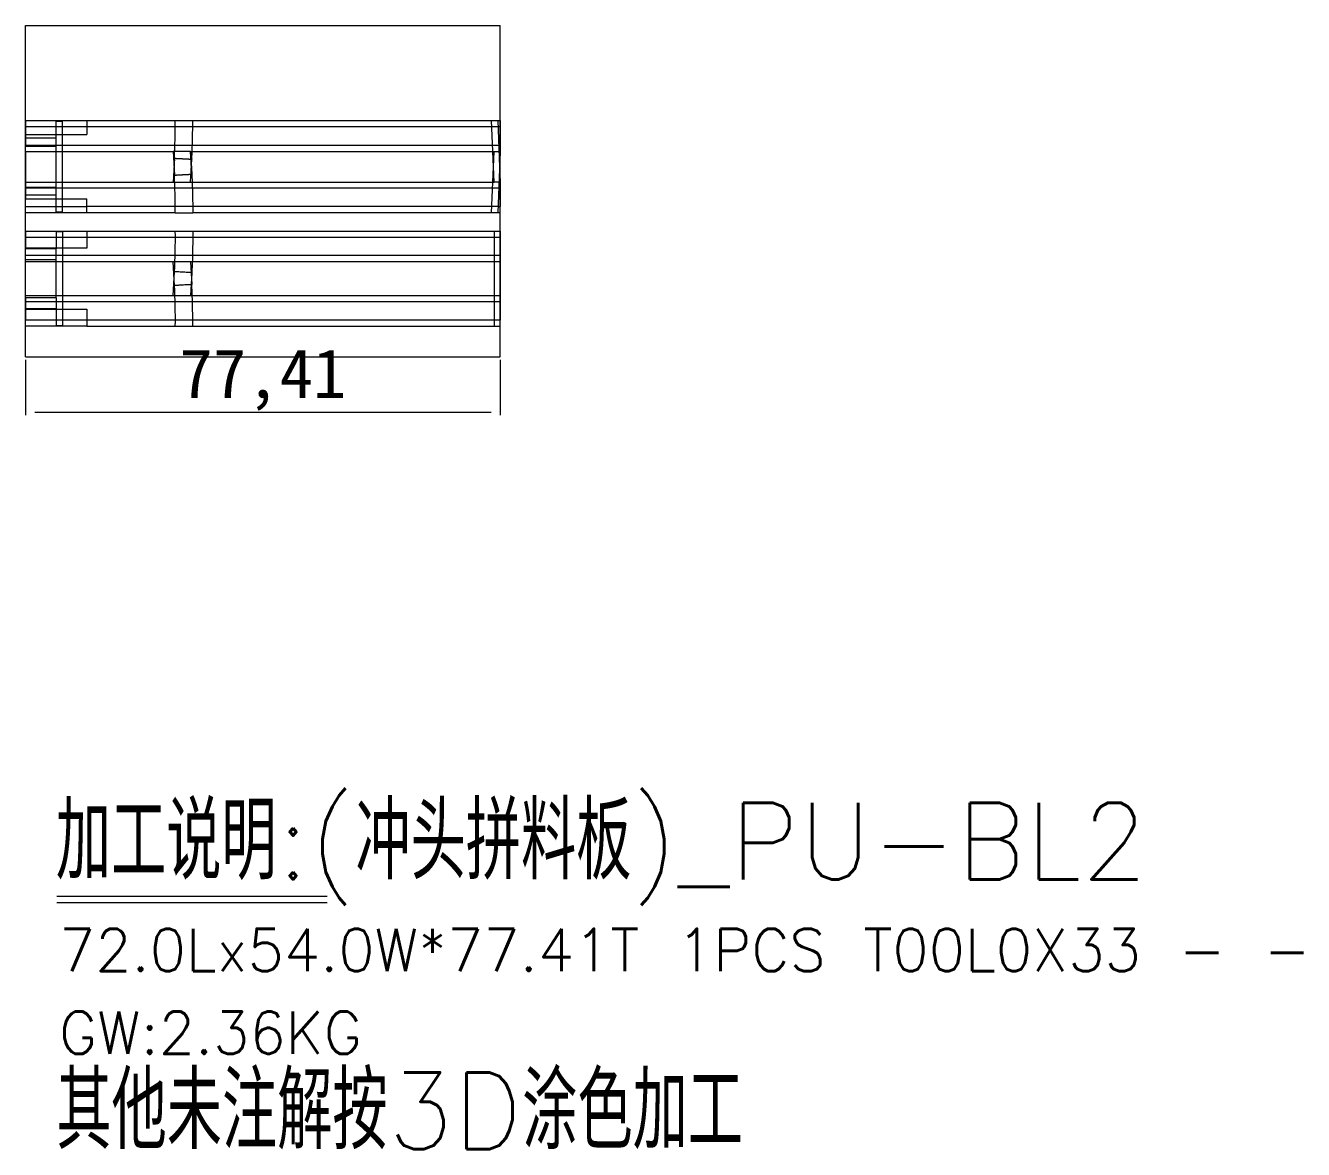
# Model space of a CAD drawing. Header units: millimetres. Extents: x 13299 to 13688, y 53852 to 54116.
# Drawn here: x 13480 to 13688.4, y 53910.4 to 54093.6 of the extents above; entities that cross this region are included whole.
import ezdxf

# ---------------------------------------------------------------- set-up
doc = ezdxf.new("R2010")
doc.units = ezdxf.units.MM
doc.linetypes.add('DASHED', pattern=[0])
doc.layers.add('dim', color=4, linetype='Continuous')
doc.layers.add('PUNCH', color=2, linetype='Continuous')
doc.styles.add('_PUG_ERP', font='txt')
doc.styles.add('chinesef_fs', font='txt.shx', dxfattribs={"bigfont": 'gbcbig.shx'})
doc.dimstyles.new('_PUG_ERP', dxfattribs={"dimtxt": 8, "dimasz": 1.5, "dimexe": 0.5, "dimexo": 0.5, "dimgap": 0.5, "dimtad": 1, "dimtxsty": '_PUG_ERP', "dimblk": 'CLOSEDBLANK', "dimcen": 0, "dimclrd": 4, "dimclre": 4, "dimclrt": 3, "dimazin": 3, "dimtfac": 1, "dimtmove": 0, "dimatfit": 3, "dimldrblk": 'CLOSEDBLANK', "dimlwd": 9, "dimlwe": 9})

# ---------------------------------------------------------------- blocks, each defined once
blk = doc.blocks.new('*D738')
at = {"layer": 'Defpoints', "color": 0}
for p in [(13479.98, 54039.57), (13557.39, 54039.57), (13557.39, 54030.57)]:
    blk.add_point(p, dxfattribs=at)
at = {"layer": 'dim', "color": 4, "lineweight": 9}
for p, q in [((13479.98, 54039.07), (13479.98, 54030.07)), ((13557.39, 54039.07), (13557.39, 54030.07)), ((13481.48, 54030.57), (13555.89, 54030.57))]:
    blk.add_line(p, q, dxfattribs=at)
at = {"layer": 'dim', "color": 3, "lineweight": 13, "insert": (13518.69, 54035.83), "char_height": 8, "attachment_point": 5, "style": '_PUG_ERP'}
blk.add_mtext('77,41', dxfattribs=at)
blk = doc.blocks.new('_ClosedBlank')

msp = doc.modelspace()

# ---------------------------------------------------------------- linework, layer by layer
at = {"layer": 'dim', "color": 252, "linetype": 'DASHED', "lineweight": 13, "ltscale": 0.2}
for p, q in [((13479.984, 54093.571), (13557.394, 54093.571)), ((13479.984, 54039.571), (13479.984, 54093.571)), ((13557.394, 54039.571), (13557.394, 54093.571)), ((13479.984, 54039.571), (13557.394, 54039.571))]:
    msp.add_line(p, q, dxfattribs=at)
at = {"layer": 'dim', "color": 8, "linetype": 'Continuous', "lineweight": 13}
for p, q in [((13485.072, 53951.673), (13529.172, 53951.673)), ((13485.072, 53950.631), (13529.172, 53950.631))]:
    msp.add_line(p, q, dxfattribs=at)
at = {"layer": 'PUNCH', "color": 223, "linetype": 'Continuous', "lineweight": 13}
for p, q in [((13479.984, 54078.071), (13479.984, 54077.071)), ((13479.984, 54078.071), (13557.386, 54078.071)), ((13479.984, 54077.071), (13479.984, 54074.071)), ((13479.984, 54073.071), (13479.984, 54074.071)), ((13479.984, 54073.071), (13504.044, 54073.071)), ((13479.984, 54073.071), (13479.984, 54065.342)), ((13479.984, 54064.071), (13479.984, 54065.342)), ((13479.984, 54065.342), (13489.984, 54065.342)), ((13489.984, 54063.071), (13489.984, 54065.342)), ((13479.984, 54063.071), (13479.984, 54064.071)), ((13489.985, 54063.071), (13479.984, 54063.071)), ((13504.393, 54063.071), (13489.984, 54063.071)), ((13557.386, 54063.071), (13556.983, 54063.071)), ((13479.984, 54060.071), (13479.984, 54059.071)), ((13479.984, 54060.071), (13557.384, 54060.071)), ((13479.984, 54059.071), (13479.984, 54057.206)), ((13484.984, 54059.937), (13484.984, 54059.071)), ((13485.984, 54059.937), (13484.984, 54059.937)), ((13484.984, 54059.071), (13484.984, 54057.206)), ((13485.984, 54059.937), (13485.984, 54059.071)), ((13485.984, 54059.071), (13485.984, 54047.342)), ((13479.984, 54049.206), (13479.984, 54057.206)), ((13484.984, 54057.206), (13479.984, 54057.206)), ((13484.984, 54049.206), (13484.984, 54057.206)), ((13479.984, 54049.206), (13479.984, 54047.342)), ((13484.984, 54049.206), (13479.984, 54049.206)), ((13484.984, 54049.206), (13484.984, 54047.342)), ((13479.984, 54047.342), (13479.984, 54045.571)), ((13479.984, 54047.342), (13484.984, 54047.342)), ((13479.984, 54044.571), (13479.984, 54045.571)), ((13484.984, 54047.342), (13484.984, 54045.571)), ((13484.984, 54047.342), (13485.984, 54047.342)), ((13484.984, 54045.571), (13484.984, 54044.705)), ((13485.984, 54047.342), (13485.984, 54045.571)), ((13485.984, 54047.342), (13489.984, 54047.342)), ((13485.984, 54045.571), (13485.984, 54044.705)), ((13489.984, 54047.342), (13489.984, 54045.571)), ((13489.984, 54045.571), (13489.984, 54044.571)), ((13489.985, 54044.571), (13479.984, 54044.571)), ((13484.984, 54044.705), (13485.984, 54044.705)), ((13489.984, 54044.571), (13557.384, 54044.571))]:
    msp.add_line(p, q, dxfattribs=at)
at = {"layer": 'PUNCH', "color": 155, "linetype": 'Continuous', "lineweight": 13}
for p, q in [((13557.386, 54077.071), (13479.984, 54077.071)), ((13479.984, 54074.071), (13557.386, 54074.071)), ((13555.983, 54063.071), (13556.385, 54073.071)), ((13557.386, 54067.071), (13557.144, 54067.071)), ((13479.984, 54064.071), (13489.985, 54064.071)), ((13557.023, 54064.071), (13557.386, 54064.071)), ((13479.984, 54059.071), (13484.984, 54059.071)), ((13485.984, 54059.071), (13557.384, 54059.071)), ((13484.984, 54045.571), (13479.984, 54045.571)), ((13489.985, 54045.571), (13485.984, 54045.571)), ((13557.384, 54045.571), (13489.984, 54045.571))]:
    msp.add_line(p, q, dxfattribs=at)
at = {"layer": 'PUNCH', "color": 223, "linetype": 'DASHED', "lineweight": 13, "ltscale": 0.386158}
for p, q in [((13484.984, 54065.342), (13484.984, 54077.937)), ((13485.984, 54077.937), (13484.984, 54077.937)), ((13485.984, 54065.342), (13485.984, 54077.937)), ((13489.984, 54078.071), (13489.984, 54075.8)), ((13479.984, 54075.8), (13489.984, 54075.8)), ((13484.984, 54075.206), (13479.984, 54075.206)), ((13479.984, 54073.935), (13484.984, 54073.935)), ((13479.984, 54068.071), (13504.044, 54068.071)), ((13479.984, 54067.206), (13484.984, 54067.206)), ((13484.984, 54065.935), (13479.984, 54065.935)), ((13484.984, 54063.205), (13484.984, 54065.342)), ((13485.984, 54063.205), (13485.984, 54065.342)), ((13484.984, 54063.205), (13485.984, 54063.205)), ((13507.191, 54063.071), (13507.239, 54063.071)), ((13489.984, 54060.071), (13489.984, 54059.071)), ((13489.984, 54059.071), (13489.984, 54057.3)), ((13484.984, 54057.3), (13479.984, 54057.3)), ((13485.984, 54057.3), (13484.984, 54057.3)), ((13489.984, 54057.3), (13485.984, 54057.3)), ((13479.984, 54055.435), (13484.984, 54055.435)), ((13557.384, 54055.071), (13479.984, 54055.071)), ((13479.984, 54049.571), (13557.384, 54049.571)), ((13479.984, 54047.435), (13484.984, 54047.435))]:
    msp.add_line(p, q, dxfattribs=at)
at = {"layer": 'PUNCH', "color": 155, "linetype": 'DASHED', "lineweight": 13, "ltscale": 0.386158}
for p, q in [((13556.385, 54068.071), (13555.983, 54078.071)), ((13507.089, 54071.816), (13507.089, 54071.816)), ((13557.144, 54067.071), (13479.984, 54067.071)), ((13557.024, 54064.071), (13489.984, 54064.071)), ((13556.384, 54060.071), (13556.384, 54055.071)), ((13484.985, 54059.071), (13485.985, 54059.071)), ((13557.384, 54056.071), (13479.984, 54056.071)), ((13506.893, 54055.071), (13507.088, 54051.345)), ((13556.384, 54055.071), (13556.384, 54044.571)), ((13507.088, 54053.294), (13506.893, 54049.571)), ((13507.089, 54053.316), (13507.088, 54053.294)), ((13479.984, 54048.571), (13557.384, 54048.571)), ((13485.985, 54045.571), (13484.985, 54045.571))]:
    msp.add_line(p, q, dxfattribs=at)
at = {"layer": 'PUNCH', "color": 2, "linetype": 'DASHED', "lineweight": 13, "ltscale": 0.386158}
for p, q in [((13556.984, 54078.071), (13557.285, 54070.571)), ((13506.893, 54073.071), (13506.893, 54073.071)), ((13506.893, 54073.071), (13507.088, 54069.348)), ((13504.247, 54071.946), (13504.044, 54068.071)), ((13506.893, 54068.071), (13507.089, 54071.816)), ((13506.893, 54068.071), (13507.088, 54071.797)), ((13507.089, 54071.816), (13507.088, 54071.797)), ((13504.044, 54068.071), (13506.893, 54068.071)), ((13506.893, 54068.071), (13556.385, 54068.071)), ((13506.893, 54068.071), (13506.893, 54068.071)), ((13557.185, 54068.071), (13556.385, 54068.071)), ((13504.264, 54051.197), (13504.061, 54055.071)), ((13504.061, 54049.571), (13504.264, 54053.445))]:
    msp.add_line(p, q, dxfattribs=at)
at = {"layer": 'PUNCH', "color": 2, "linetype": 'Continuous', "lineweight": 13}
for p, q in [((13557.386, 54078.071), (13557.386, 54077.071)), ((13557.386, 54077.071), (13557.386, 54074.071)), ((13504.044, 54073.071), (13504.247, 54069.196)), ((13506.893, 54073.071), (13504.044, 54073.071)), ((13506.893, 54073.071), (13556.385, 54073.071)), ((13507.089, 54069.325), (13506.893, 54073.071)), ((13556.385, 54073.071), (13557.386, 54073.071)), ((13557.386, 54073.071), (13556.984, 54063.071)), ((13557.386, 54074.071), (13557.386, 54073.071)), ((13557.285, 54070.571), (13557.386, 54068.071)), ((13557.386, 54068.071), (13557.185, 54068.071)), ((13557.386, 54068.071), (13557.386, 54067.071)), ((13557.386, 54067.071), (13557.386, 54064.071)), ((13555.983, 54063.071), (13507.238, 54063.071)), ((13556.984, 54063.071), (13555.983, 54063.071)), ((13557.386, 54063.071), (13557.386, 54064.071)), ((13557.384, 54060.071), (13557.384, 54059.071)), ((13557.384, 54059.071), (13557.384, 54045.571)), ((13557.384, 54044.571), (13557.384, 54045.571))]:
    msp.add_line(p, q, dxfattribs=at)
at = {"layer": 'PUNCH', "color": 2, "linetype": 'DASHED', "lineweight": 13, "ltscale": 0.386158}
for centre, radius, start, end in [((13400.605, 54077.487), 103.789, 356.93969, 0.32242), ((13400.605, 54058.987), 103.807, 356.93957, 0.59835), ((13400.605, 54045.655), 103.807, 359.40182, 3.0605)]:
    msp.add_arc(centre, radius, start, end, dxfattribs=at)
at = {"layer": 'PUNCH', "color": 155, "linetype": 'DASHED', "lineweight": 13, "ltscale": 0.386158}
msp.add_arc((13400.605, 54077.487), 106.635, 356.94127, 356.9791, dxfattribs=at)
at = {"layer": 'PUNCH', "color": 2, "linetype": 'Continuous', "lineweight": 13}
msp.add_arc((13400.605, 54063.655), 103.789, 359.67775, 3.06063, dxfattribs=at)
at = {"layer": 'PUNCH', "color": 2, "linetype": 'DASHED', "lineweight": 13, "ltscale": 0.386158}
for points, knots in [([(13507.089, 54071.816), (13507.117, 54072.337), (13507.141, 54072.858), (13507.181, 54073.9), (13507.197, 54074.421), (13507.222, 54075.464), (13507.23, 54075.985), (13507.24, 54077.028), (13507.241, 54077.549), (13507.238, 54078.071)], [0, 0, 0, 0, 0.25, 0.25, 0.5, 0.5, 0.75, 0.75, 1, 1, 1, 1]), ([(13507.234, 54060.071), (13507.246, 54058.945), (13507.239, 54057.819), (13507.203, 54056.13), (13507.187, 54055.567), (13507.155, 54054.723), (13507.138, 54054.301), (13507.115, 54053.809), (13507.104, 54053.598), (13507.097, 54053.457), (13507.093, 54053.387), (13507.089, 54053.316)], [0, 0, 0, 0, 0.5, 0.5, 0.75, 0.75, 0.875, 0.9375, 0.96875, 0.96875, 1, 1, 1, 1])]:
    msp.add_open_spline(points, degree=3, knots=knots, dxfattribs=at)
at = {"layer": 'PUNCH', "color": 155, "linetype": 'DASHED', "lineweight": 13, "ltscale": 0.386158}
for points, degree, knots in [([(13504.247, 54071.946), (13504.25, 54071.946), (13504.256, 54071.945), (13504.265, 54071.945), (13504.274, 54071.944), (13504.284, 54071.944), (13504.294, 54071.943), (13504.304, 54071.943), (13504.315, 54071.942), (13504.326, 54071.942), (13504.337, 54071.941), (13504.349, 54071.941), (13504.361, 54071.94), (13504.373, 54071.939), (13504.385, 54071.939), (13504.398, 54071.938), (13504.411, 54071.937), (13504.425, 54071.937), (13504.439, 54071.936), (13504.453, 54071.935), (13504.467, 54071.934), (13504.482, 54071.934), (13504.497, 54071.933), (13504.513, 54071.932), (13504.528, 54071.931), (13504.545, 54071.93), (13504.561, 54071.929), (13504.578, 54071.929), (13504.595, 54071.928), (13504.613, 54071.927), (13504.631, 54071.926), (13504.649, 54071.925), (13504.667, 54071.924), (13504.686, 54071.923), (13504.706, 54071.922), (13504.725, 54071.921), (13504.745, 54071.92), (13504.766, 54071.919), (13504.787, 54071.918), (13504.808, 54071.917), (13504.829, 54071.915), (13504.851, 54071.914), (13504.873, 54071.913), (13504.896, 54071.912), (13504.919, 54071.911), (13504.942, 54071.909), (13504.966, 54071.908), (13504.99, 54071.907), (13505.014, 54071.906), (13505.039, 54071.904), (13505.064, 54071.903), (13505.089, 54071.902), (13505.115, 54071.9), (13505.141, 54071.899), (13505.168, 54071.898), (13505.195, 54071.896), (13505.222, 54071.895), (13505.25, 54071.893), (13505.278, 54071.892), (13505.307, 54071.89), (13505.335, 54071.889), (13505.364, 54071.887), (13505.394, 54071.886), (13505.424, 54071.884), (13505.454, 54071.883), (13505.485, 54071.881), (13505.516, 54071.879), (13505.547, 54071.878), (13505.578, 54071.876), (13505.61, 54071.874), (13505.643, 54071.873), (13505.675, 54071.871), (13505.708, 54071.869), (13505.742, 54071.868), (13505.775, 54071.866), (13505.809, 54071.864), (13505.844, 54071.862), (13505.878, 54071.86), (13505.913, 54071.859), (13505.949, 54071.857), (13505.984, 54071.855), (13506.02, 54071.853), (13506.056, 54071.851), (13506.093, 54071.849), (13506.13, 54071.847), (13506.167, 54071.845), (13506.204, 54071.843), (13506.242, 54071.841), (13506.28, 54071.839), (13506.318, 54071.837), (13506.357, 54071.835), (13506.395, 54071.833), (13506.434, 54071.831), (13506.474, 54071.829), (13506.513, 54071.827), (13506.553, 54071.825), (13506.593, 54071.823), (13506.633, 54071.821), (13506.674, 54071.819), (13506.714, 54071.816), (13506.755, 54071.814), (13506.796, 54071.812), (13506.837, 54071.81), (13506.879, 54071.808), (13506.92, 54071.806), (13506.962, 54071.803), (13507.004, 54071.801), (13507.046, 54071.799), (13507.074, 54071.798), (13507.088, 54071.797)], 3, [0, 0, 0, 0, 0.0073979, 0.0148326, 0.022304, 0.0298121, 0.037357, 0.0449387, 0.0525571, 0.0602123, 0.0679042, 0.0756329, 0.0833983, 0.0912005, 0.0990395, 0.1069152, 0.1148276, 0.1227768, 0.1307627, 0.1387854, 0.1468449, 0.1549411, 0.1630741, 0.1712438, 0.1794502, 0.1876935, 0.1959734, 0.2042901, 0.2126436, 0.2210339, 0.2294608, 0.2379246, 0.2464251, 0.2549623, 0.2635363, 0.272147, 0.2807945, 0.2894788, 0.2981998, 0.3069575, 0.315752, 0.3245833, 0.3334513, 0.3423561, 0.3512976, 0.3602759, 0.3692909, 0.3783427, 0.3874312, 0.3965565, 0.4057185, 0.4149173, 0.4241528, 0.4334251, 0.4427342, 0.45208, 0.4614625, 0.4708818, 0.4803379, 0.4898307, 0.4993602, 0.5089265, 0.5185296, 0.5281694, 0.537846, 0.5475593, 0.5573094, 0.5670962, 0.5769198, 0.5867801, 0.5966772, 0.6066111, 0.6165816, 0.626589, 0.6366331, 0.6467139, 0.6568315, 0.6669859, 0.677177, 0.6874048, 0.6976695, 0.7079708, 0.7183089, 0.7286838, 0.7390954, 0.7495438, 0.7600289, 0.7705508, 0.7811094, 0.7917048, 0.8023369, 0.8130058, 0.8237115, 0.8344538, 0.845233, 0.8560489, 0.8669015, 0.8777909, 0.8887171, 0.89968, 0.9106797, 0.9217161, 0.9327892, 0.9438991, 0.9550458, 0.9662292, 0.9774494, 0.9887063, 1, 1, 1, 1]), ([(13507.088, 54053.294), (13506.935, 54053.302), (13506.781, 54053.31), (13506.477, 54053.326), (13506.327, 54053.334), (13506.034, 54053.35), (13505.892, 54053.358), (13505.616, 54053.372), (13505.484, 54053.379), (13505.233, 54053.393), (13505.115, 54053.399), (13504.894, 54053.411), (13504.792, 54053.416), (13504.606, 54053.426), (13504.523, 54053.431), (13504.377, 54053.439), (13504.315, 54053.442), (13504.264, 54053.445)], 3, [0, 0, 0, 0, 0.125, 0.125, 0.25, 0.25, 0.375, 0.375, 0.5, 0.5, 0.625, 0.625, 0.75, 0.75, 0.875, 0.875, 1, 1, 1, 1]), ([(13507.088, 54051.345), (13506.935, 54051.337), (13506.781, 54051.329), (13506.477, 54051.313), (13506.327, 54051.305), (13506.035, 54051.29), (13505.892, 54051.282), (13505.617, 54051.268), (13505.484, 54051.261), (13505.233, 54051.248), (13505.115, 54051.242), (13504.894, 54051.23), (13504.792, 54051.225), (13504.606, 54051.215), (13504.523, 54051.211), (13504.378, 54051.203), (13504.315, 54051.2), (13504.264, 54051.197)], 3, [0, 0, 0, 0, 0.125, 0.125, 0.25, 0.25, 0.375, 0.375, 0.5, 0.5, 0.625, 0.625, 0.75, 0.75, 0.875, 0.875, 1, 1, 1, 1]), ([(13507.234, 54044.571), (13507.251, 54046.258), (13507.215, 54047.95), (13507.18, 54049.583), (13507.092, 54051.284)], 2, [0, 0, 0, 0.5030457, 0.5030457, 1, 1, 1])]:
    msp.add_open_spline(points, degree=degree, knots=knots, dxfattribs=at)
at = {"layer": 'PUNCH', "color": 2, "linetype": 'DASHED', "lineweight": 13, "ltscale": 0.386158}
for points in [[(13507.092, 54071.867), (13507.091, 54071.85), (13507.09, 54071.833), (13507.089, 54071.816)], [(13507.088, 54069.348), (13507.089, 54069.341), (13507.089, 54069.333), (13507.089, 54069.325)]]:
    msp.add_open_spline(points, degree=3, dxfattribs=at)
at = {"layer": 'PUNCH', "color": 155, "linetype": 'Continuous', "lineweight": 13}
msp.add_open_spline([(13504.247, 54069.196), (13504.25, 54069.196), (13504.256, 54069.197), (13504.265, 54069.197), (13504.275, 54069.198), (13504.285, 54069.198), (13504.295, 54069.199), (13504.306, 54069.199), (13504.317, 54069.2), (13504.328, 54069.201), (13504.34, 54069.201), (13504.351, 54069.202), (13504.364, 54069.203), (13504.376, 54069.203), (13504.389, 54069.204), (13504.402, 54069.205), (13504.416, 54069.205), (13504.429, 54069.206), (13504.444, 54069.207), (13504.458, 54069.208), (13504.473, 54069.208), (13504.488, 54069.209), (13504.503, 54069.21), (13504.519, 54069.211), (13504.535, 54069.212), (13504.552, 54069.213), (13504.569, 54069.214), (13504.586, 54069.214), (13504.603, 54069.215), (13504.621, 54069.216), (13504.639, 54069.217), (13504.658, 54069.218), (13504.677, 54069.219), (13504.696, 54069.22), (13504.716, 54069.221), (13504.736, 54069.222), (13504.756, 54069.224), (13504.777, 54069.225), (13504.798, 54069.226), (13504.819, 54069.227), (13504.841, 54069.228), (13504.863, 54069.229), (13504.886, 54069.23), (13504.908, 54069.232), (13504.932, 54069.233), (13504.955, 54069.234), (13504.979, 54069.235), (13505.003, 54069.237), (13505.028, 54069.238), (13505.053, 54069.239), (13505.078, 54069.241), (13505.104, 54069.242), (13505.13, 54069.244), (13505.156, 54069.245), (13505.183, 54069.246), (13505.21, 54069.248), (13505.238, 54069.249), (13505.265, 54069.251), (13505.294, 54069.252), (13505.322, 54069.254), (13505.351, 54069.255), (13505.38, 54069.257), (13505.41, 54069.258), (13505.44, 54069.26), (13505.47, 54069.262), (13505.5, 54069.263), (13505.531, 54069.265), (13505.563, 54069.267), (13505.594, 54069.268), (13505.626, 54069.27), (13505.658, 54069.272), (13505.691, 54069.273), (13505.724, 54069.275), (13505.757, 54069.277), (13505.79, 54069.279), (13505.824, 54069.281), (13505.858, 54069.282), (13505.893, 54069.284), (13505.928, 54069.286), (13505.963, 54069.288), (13505.998, 54069.29), (13506.034, 54069.292), (13506.07, 54069.294), (13506.106, 54069.296), (13506.142, 54069.298), (13506.179, 54069.3), (13506.216, 54069.302), (13506.253, 54069.304), (13506.291, 54069.306), (13506.329, 54069.308), (13506.367, 54069.31), (13506.405, 54069.312), (13506.444, 54069.314), (13506.483, 54069.316), (13506.522, 54069.318), (13506.561, 54069.32), (13506.6, 54069.322), (13506.64, 54069.324), (13506.68, 54069.326), (13506.72, 54069.328), (13506.76, 54069.331), (13506.801, 54069.333), (13506.841, 54069.335), (13506.882, 54069.337), (13506.923, 54069.339), (13506.964, 54069.342), (13507.005, 54069.344), (13507.047, 54069.346), (13507.074, 54069.347), (13507.088, 54069.348)], degree=3, knots=[0, 0, 0, 0, 0.0075904, 0.015214, 0.0228706, 0.0305604, 0.0382833, 0.0460394, 0.0538285, 0.0616508, 0.0695061, 0.0773947, 0.0853163, 0.093271, 0.1012589, 0.1092799, 0.117334, 0.1254212, 0.1335416, 0.141695, 0.1498816, 0.1581013, 0.1663542, 0.1746401, 0.1829592, 0.1913114, 0.1996967, 0.2081151, 0.2165667, 0.2250513, 0.2335691, 0.24212, 0.2507041, 0.2593212, 0.2679715, 0.2766549, 0.2853714, 0.294121, 0.3029038, 0.3117197, 0.3205687, 0.3294508, 0.338366, 0.3473144, 0.3562958, 0.3653104, 0.3743582, 0.383439, 0.3925529, 0.4017, 0.4108802, 0.4200935, 0.42934, 0.4386195, 0.4479322, 0.457278, 0.4666569, 0.4760689, 0.4855141, 0.4949924, 0.5045038, 0.5140483, 0.5236259, 0.5332367, 0.5428806, 0.5525576, 0.5622677, 0.5720109, 0.5817873, 0.5915967, 0.6014393, 0.6113151, 0.6212239, 0.6311659, 0.6411409, 0.6511491, 0.6611905, 0.6712649, 0.6813725, 0.6915131, 0.7016869, 0.7118938, 0.7221339, 0.732407, 0.7427133, 0.7530527, 0.7634252, 0.7738309, 0.7842696, 0.7947415, 0.8052465, 0.8157846, 0.8263559, 0.8369602, 0.8475977, 0.8582683, 0.868972, 0.8797089, 0.8904788, 0.9012819, 0.9121181, 0.9229874, 0.9338899, 0.9448254, 0.9557941, 0.9667959, 0.9778308, 0.9888988, 1, 1, 1, 1], dxfattribs=at)
at = {"layer": 'PUNCH', "color": 2, "linetype": 'Continuous', "lineweight": 13}
for points, knots in [([(13507.089, 54069.325), (13507.096, 54069.195), (13507.103, 54069.065), (13507.116, 54068.805), (13507.134, 54068.414), (13507.151, 54068.023), (13507.181, 54067.242), (13507.197, 54066.721), (13507.222, 54065.678), (13507.23, 54065.157), (13507.24, 54064.114), (13507.241, 54063.592), (13507.238, 54063.071)], [0, 0, 0, 0, 0.0625, 0.0625, 0.125, 0.25, 0.25, 0.5, 0.5, 0.75, 0.75, 1, 1, 1, 1]), ([(13504.393, 54063.071), (13504.443, 54063.071), (13504.504, 54063.071), (13504.647, 54063.071), (13504.729, 54063.071), (13504.845, 54063.071), (13504.869, 54063.071), (13504.918, 54063.071), (13504.993, 54063.071), (13505.072, 54063.071), (13505.238, 54063.071), (13505.356, 54063.071), (13505.514, 54063.071), (13505.547, 54063.071), (13505.612, 54063.071), (13505.645, 54063.071), (13505.746, 54063.071), (13505.814, 54063.071), (13506.022, 54063.071), (13506.165, 54063.071), (13506.388, 54063.071), (13506.463, 54063.071), (13506.616, 54063.071), (13506.693, 54063.071), (13506.925, 54063.071), (13507.081, 54063.071), (13507.238, 54063.071)], [0, 0, 0, 0, 0.1250039, 0.1250039, 0.2500078, 0.2500078, 0.2812588, 0.2812588, 0.3125098, 0.3750117, 0.3750117, 0.5000156, 0.5000156, 0.5312666, 0.5312666, 0.5625176, 0.5625176, 0.6250195, 0.6250195, 0.7500234, 0.7500234, 0.8125254, 0.8125254, 0.8750273, 0.8750273, 1, 1, 1, 1])]:
    msp.add_open_spline(points, degree=3, knots=knots, dxfattribs=at)
at = {"layer": 'PUNCH', "color": 155, "linetype": 'DASHED', "lineweight": 13, "ltscale": 0.386158}
for points, degree in [([(13507.089, 54051.325), (13507.088, 54051.345)], 1), ([(13507.092, 54051.284), (13507.091, 54051.305), (13507.089, 54051.325)], 2)]:
    msp.add_open_spline(points, degree=degree, dxfattribs=at)

# ---------------------------------------------------------------- texts
at = {"layer": 'dim', "color": 4, "lineweight": 13, "style": 'chinesef_fs'}
for s, height, p in [('加工说明:(冲头拼料板)_PU-BL2', 12.5, (13484.921, 53954.392)), ('72.0Lx54.0W*77.41T 1PCS T00L0X33 - - ', 6.9, (13485.437, 53939.45)), ('GW:2.36KG ', 6.9, (13485.437, 53925.954))]:
    msp.add_text(s, height=height, dxfattribs=at).set_placement(p)
at = {"layer": 'dim', "color": 21, "lineweight": 13, "style": 'chinesef_fs'}
msp.add_text('其他未注解按3D涂色加工', height=12.5, dxfattribs=at).set_placement((13485.017, 53910.431))

# ---------------------------------------------------------------- dimensions: what is measured, and where the dimension line sits
at = {"layer": 'dim', "lineweight": 13}
dim = msp.add_linear_dim(base=(13557.394, 54030.571), p1=(13479.984, 54039.571), p2=(13557.394, 54039.571), dimstyle='_PUG_ERP', dxfattribs=at)
dim.commit()
dim.dimension.update_dxf_attribs({"geometry": '*D738', "text_midpoint": (13518.689, 54035.833)})

doc.saveas('drawing.dxf')
